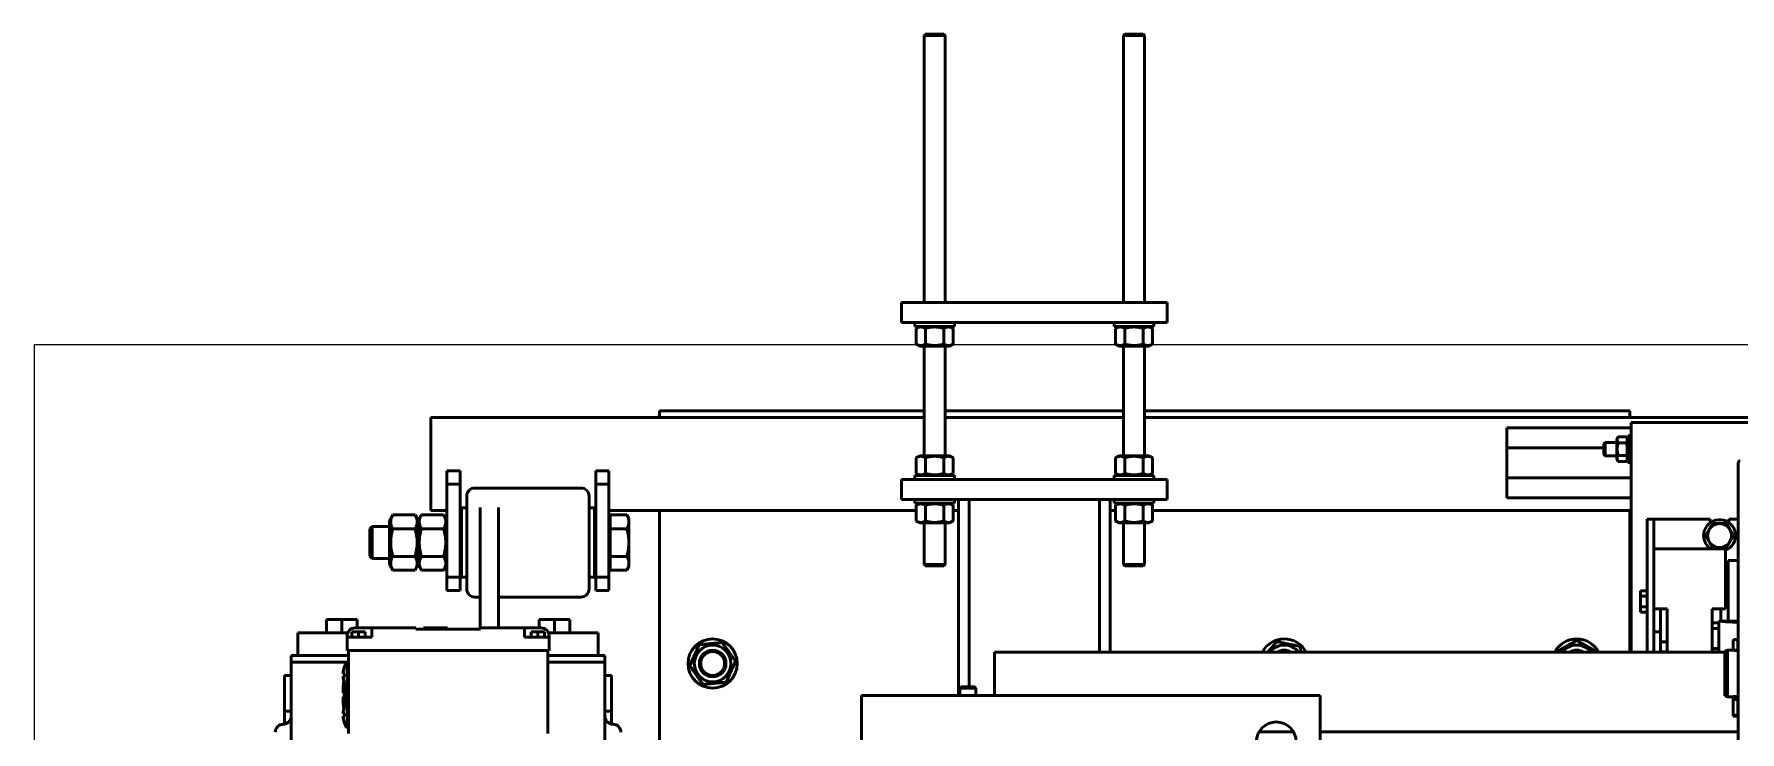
# Model space of a CAD drawing. Header units: metres. Extents: x -11418 to 773, y -8631 to 3561.
# Drawn here: x -4063.4 to -3935.1, y -1205 to -1152.5 of the extents above; entities that cross this region are included whole.
import ezdxf

# ---------------------------------------------------------------- set-up
doc = ezdxf.new("R2010")
doc.units = ezdxf.units.M
doc.header["$LTSCALE"] = 0.01
doc.header["$MEASUREMENT"] = 0
doc.layers.get('0').update_dxf_attribs({"color": 30, "lineweight": 0})
doc.layers.add('shaft', color=3, linetype='Continuous', lineweight=20)
doc.layers.add('SSN_Lift-AM_0', color=7, linetype='Continuous', lineweight=50)

# ---------------------------------------------------------------- blocks, each defined once
blk = doc.blocks.new('Lift_20-024-10000')
at = {"layer": 'SSN_Lift-AM_0'}
for p, q in [((-1019.5, 1851.9), (-1020.5, 1850.9)), ((-1004.5, 1850.9), (-1020.5, 1850.9)), ((-1020.5, 1850.9), (-1020.5, 1650)), ((-1019.5, 1851.9), (-1005.5, 1851.9)), ((-1005.5, 1851.9), (-1004.5, 1850.9)), ((-1004.5, 1850.9), (-1004.5, 1650)), ((-869.5, 1851.9), (-870.5, 1850.9)), ((-854.5, 1850.9), (-870.5, 1850.9)), ((-870.5, 1850.9), (-870.5, 1650)), ((-869.5, 1851.9), (-855.5, 1851.9)), ((-855.5, 1851.9), (-854.5, 1850.9)), ((-854.5, 1850.9), (-854.5, 1650)), ((-837.5, 1650), (-1037.5, 1650)), ((-1037.5, 1635), (-1037.5, 1650)), ((-837.5, 1635), (-837.5, 1650)), ((-837.5, 1635), (-1037.5, 1635)), ((-1027.5, 1635), (-1027.5, 1632)), ((-997.5, 1632), (-1027.5, 1632)), ((-1023.8, 1632), (-1026.4, 1630.5)), ((-1026.4, 1618.7), (-1026.4, 1630.5)), ((-1019.4, 1618.7), (-1019.4, 1630.5)), ((-1005.6, 1618.7), (-1005.6, 1630.5)), ((-1001.2, 1632), (-998.6, 1630.5)), ((-998.6, 1618.7), (-998.6, 1630.5)), ((-997.5, 1635), (-997.5, 1632)), ((-877.5, 1635), (-877.5, 1632)), ((-847.5, 1632), (-877.5, 1632)), ((-873.8, 1632), (-876.4, 1630.5)), ((-876.4, 1618.7), (-876.4, 1630.5)), ((-869.4, 1618.7), (-869.4, 1630.5)), ((-855.6, 1618.7), (-855.6, 1630.5)), ((-851.2, 1632), (-848.6, 1630.5)), ((-848.6, 1618.7), (-848.6, 1630.5)), ((-847.5, 1635), (-847.5, 1632)), ((-1023.8, 1617.2), (-1026.4, 1618.7)), ((-1023.8, 1617.2), (-1001.2, 1617.2)), ((-1020.5, 1617.2), (-1020.5, 1534.7)), ((-1004.5, 1617.2), (-1004.5, 1534.7)), ((-1001.2, 1617.2), (-998.6, 1618.7)), ((-873.8, 1617.2), (-876.4, 1618.7)), ((-873.8, 1617.2), (-851.2, 1617.2)), ((-870.5, 1617.2), (-870.5, 1534.7)), ((-854.5, 1617.2), (-854.5, 1534.7)), ((-851.2, 1617.2), (-848.6, 1618.7)), ((-1219.5, 1563.4), (-1219.5, 1568.4)), ((-1219.5, 1568.4), (-1020.5, 1568.4)), ((-1004.5, 1568.4), (-870.5, 1568.4)), ((-854.5, 1568.4), (-489.5, 1568.4)), ((-489.5, 1568.4), (-489.5, 1563.4)), ((-1391.5, 1563.4), (-1391.5, 1493.4)), ((-1391.5, 1563.4), (-1020.5, 1563.4)), ((-1004.5, 1563.4), (-870.5, 1563.4)), ((-854.5, 1563.4), (854.5, 1563.4)), ((-582, 1555.6), (-582, 1540.6)), ((-488.5, 1555.6), (-582, 1555.6)), ((-488.5, 1386.9), (-488.5, 1559.6)), ((-474.3, 1559.6), (-488.5, 1559.6)), ((-474.3, 1559.6), (-369.7, 1559.6)), ((-582, 1540.6), (-582, 1518.1)), ((-509, 1540.6), (-582, 1540.6)), ((-509, 1543.6), (-508, 1544.6)), ((-509, 1535.6), (-509, 1543.6)), ((-508, 1544.6), (-508, 1534.6)), ((-499.4, 1544.6), (-508, 1544.6)), ((-499.4, 1546.9), (-498.3, 1548.9)), ((-499.4, 1546.9), (-499.4, 1532.3)), ((-498.3, 1548.9), (-492.1, 1548.9)), ((-498.3, 1544.3), (-492.1, 1544.3)), ((-491, 1546.9), (-492.1, 1548.9)), ((-491, 1549.6), (-491, 1529.6)), ((-491, 1549.6), (-489, 1549.6)), ((-489, 1549.6), (-489, 1529.6)), ((-489, 1546.6), (-488.5, 1546.6)), ((-1023.8, 1534.7), (-1026.4, 1533.2)), ((-1026.4, 1533.2), (-1026.4, 1521.4)), ((-1001.2, 1534.7), (-1023.8, 1534.7)), ((-1019.4, 1533.2), (-1019.4, 1521.4)), ((-1005.6, 1533.2), (-1005.6, 1521.4)), ((-1001.2, 1534.7), (-998.6, 1533.2)), ((-998.6, 1533.2), (-998.6, 1521.4)), ((-873.8, 1534.7), (-876.4, 1533.2)), ((-876.4, 1533.2), (-876.4, 1521.4)), ((-851.2, 1534.7), (-873.8, 1534.7)), ((-869.4, 1533.2), (-869.4, 1521.4)), ((-855.6, 1533.2), (-855.6, 1521.4)), ((-851.2, 1534.7), (-848.6, 1533.2)), ((-848.6, 1533.2), (-848.6, 1521.4)), ((-509, 1535.6), (-508, 1534.6)), ((-499.4, 1534.6), (-508, 1534.6)), ((-499.4, 1532.3), (-498.3, 1530.4)), ((-498.3, 1535), (-492.1, 1535)), ((-498.3, 1530.4), (-492.1, 1530.4)), ((-491, 1532.3), (-492.1, 1530.4)), ((-491, 1529.6), (-489, 1529.6)), ((-489, 1532.6), (-488.5, 1532.6)), ((-408, 1212.4), (-408, 1529.4)), ((-1379.5, 1523.4), (-1379.5, 1513.4)), ((-1369.5, 1523.4), (-1379.5, 1523.4)), ((-1369.5, 1513.4), (-1369.5, 1523.4)), ((-1267.5, 1523.4), (-1267.5, 1513.4)), ((-1257.5, 1523.4), (-1267.5, 1523.4)), ((-1257.5, 1513.4), (-1257.5, 1523.4)), ((-1037.5, 1516.9), (-837.5, 1516.9)), ((-1037.5, 1516.9), (-1037.5, 1501.9)), ((-1027.5, 1519.9), (-997.5, 1519.9)), ((-1027.5, 1516.9), (-1027.5, 1519.9)), ((-1023.8, 1519.9), (-1026.4, 1521.4)), ((-1001.2, 1519.9), (-998.6, 1521.4)), ((-997.5, 1516.9), (-997.5, 1519.9)), ((-877.5, 1519.9), (-847.5, 1519.9)), ((-877.5, 1516.9), (-877.5, 1519.9)), ((-873.8, 1519.9), (-876.4, 1521.4)), ((-851.2, 1519.9), (-848.6, 1521.4)), ((-847.5, 1516.9), (-847.5, 1519.9)), ((-837.5, 1516.9), (-837.5, 1501.9)), ((-582, 1518.1), (-582, 1503.1)), ((-488.5, 1518.1), (-582, 1518.1)), ((-1379.5, 1513.4), (-1369.5, 1513.4)), ((-1379.5, 1513.4), (-1379.5, 1443.4)), ((-1369.5, 1513.4), (-1369.5, 1443.4)), ((-1364.5, 1504.4), (-1364.5, 1434.4)), ((-1358.5, 1510.4), (-1278.5, 1510.4)), ((-1272.5, 1504.4), (-1272.5, 1434.4)), ((-1267.5, 1513.4), (-1257.5, 1513.4)), ((-1267.5, 1513.4), (-1267.5, 1443.4)), ((-1257.5, 1513.4), (-1257.5, 1443.4)), ((-1037.5, 1501.9), (-837.5, 1501.9)), ((-1027.5, 1501.9), (-1027.5, 1498.9)), ((-997.5, 1501.9), (-997.5, 1498.9)), ((-994.5, 1354.4), (-994.5, 1501.9)), ((-986.5, 1360.9), (-986.5, 1501.9)), ((-888.5, 1386.9), (-888.5, 1501.9)), ((-880.5, 1386.9), (-880.5, 1501.9)), ((-877.5, 1501.9), (-877.5, 1498.9)), ((-847.5, 1501.9), (-847.5, 1498.9)), ((-488.5, 1503.1), (-582, 1503.1)), ((-1422.5, 1486), (-1420.1, 1490.2)), ((-1403.4, 1490.2), (-1420.1, 1490.2)), ((-1401, 1486), (-1403.4, 1490.2)), ((-1401, 1486), (-1398.6, 1490.2)), ((-1398.6, 1490.2), (-1381.9, 1490.2)), ((-1391.5, 1493.4), (-1379.5, 1493.4)), ((-1379.5, 1486), (-1381.9, 1490.2)), ((-1369.5, 1493.4), (-1368.5, 1493.4)), ((-1368.5, 1495.4), (-1368.5, 1443.4)), ((-1368.5, 1495.4), (-1364.5, 1495.4)), ((-1354.5, 1412.8), (-1354.5, 1495.8)), ((-1340.5, 1495.8), (-1340.5, 1412.8)), ((-1272.5, 1495.4), (-1268.5, 1495.4)), ((-1268.5, 1443.4), (-1268.5, 1495.4)), ((-1268.5, 1493.4), (-1267.5, 1493.4)), ((-1257.5, 1493.4), (-1026.4, 1493.4)), ((-1256.7, 1490.2), (-1244.1, 1490.2)), ((-1256.7, 1479.8), (-1256.7, 1490.2)), ((-1242.5, 1487.4), (-1244.1, 1490.2)), ((-1219.5, 1318.4), (-1219.5, 1493.4)), ((-997.5, 1498.9), (-1027.5, 1498.9)), ((-1023.8, 1498.9), (-1026.4, 1497.4)), ((-1026.4, 1485.6), (-1026.4, 1497.4)), ((-1019.4, 1485.6), (-1019.4, 1497.4)), ((-1005.6, 1485.6), (-1005.6, 1497.4)), ((-1001.2, 1498.9), (-998.6, 1497.4)), ((-998.6, 1485.6), (-998.6, 1497.4)), ((-998.6, 1493.4), (-994.5, 1493.4)), ((-880.5, 1493.4), (-876.4, 1493.4)), ((-847.5, 1498.9), (-877.5, 1498.9)), ((-873.8, 1498.9), (-876.4, 1497.4)), ((-876.4, 1485.6), (-876.4, 1497.4)), ((-869.4, 1485.6), (-869.4, 1497.4)), ((-855.6, 1485.6), (-855.6, 1497.4)), ((-851.2, 1498.9), (-848.6, 1497.4)), ((-848.6, 1485.6), (-848.6, 1497.4)), ((-848.6, 1493.4), (-488.5, 1493.4)), ((-489.5, 1493.4), (-489.5, 1386.9)), ((-1437.5, 1479.6), (-1435.7, 1481.4)), ((-1437.5, 1459.2), (-1437.5, 1479.6)), ((-1435.7, 1481.4), (-1435.7, 1457.4)), ((-1422.5, 1481.4), (-1435.7, 1481.4)), ((-1422.5, 1486), (-1422.5, 1452.7)), ((-1403.4, 1479.8), (-1420.1, 1479.8)), ((-1401, 1486), (-1401, 1452.7)), ((-1401, 1452.7), (-1401, 1486)), ((-1398.6, 1479.8), (-1381.9, 1479.8)), ((-1368.5, 1481.4), (-1369.5, 1481.4)), ((-1267.5, 1481.4), (-1268.5, 1481.4)), ((-1256.7, 1486), (-1257.5, 1486)), ((-1256.7, 1479.8), (-1244.1, 1479.8)), ((-1256.7, 1459), (-1256.7, 1479.8)), ((-1242.5, 1485), (-1242.5, 1487.4)), ((-1242.5, 1469.4), (-1242.5, 1485)), ((-1023.8, 1484.1), (-1026.4, 1485.6)), ((-1023.8, 1484.1), (-1001.2, 1484.1)), ((-1020.5, 1484.1), (-1020.5, 1452.9)), ((-1004.5, 1484.1), (-1004.5, 1452.9)), ((-1001.2, 1484.1), (-998.6, 1485.6)), ((-873.8, 1484.1), (-876.4, 1485.6)), ((-873.8, 1484.1), (-851.2, 1484.1)), ((-870.5, 1484.1), (-870.5, 1452.9)), ((-854.5, 1484.1), (-854.5, 1452.9)), ((-851.2, 1484.1), (-848.6, 1485.6)), ((-476.5, 1386.9), (-476.5, 1487.1)), ((-476.5, 1487.1), (-471.5, 1487.1)), ((-471.5, 1487.1), (-471.5, 1464.6)), ((-466.5, 1487.1), (-471.5, 1487.1)), ((-466.5, 1487.1), (-429, 1487.1)), ((-429, 1484.4), (-429, 1487.1)), ((-415, 1487.1), (-415, 1484.4)), ((-415, 1487.1), (-408, 1487.1)), ((-1242.5, 1453.8), (-1242.5, 1469.4)), ((-471.5, 1464.6), (-417.5, 1464.6)), ((-471.5, 1419.6), (-471.5, 1464.6)), ((-417.5, 1419.6), (-417.5, 1464.6)), ((-1437.5, 1459.2), (-1435.7, 1457.4)), ((-1422.5, 1457.4), (-1435.7, 1457.4)), ((-1422.5, 1452.7), (-1420.1, 1448.6)), ((-1403.4, 1459), (-1420.1, 1459)), ((-1401, 1452.7), (-1403.4, 1448.6)), ((-1401, 1452.7), (-1398.6, 1448.6)), ((-1398.6, 1459), (-1381.9, 1459)), ((-1379.5, 1452.7), (-1381.9, 1448.6)), ((-1368.5, 1457.4), (-1369.5, 1457.4)), ((-1267.5, 1457.4), (-1268.5, 1457.4)), ((-1256.7, 1452.8), (-1257.5, 1452.8)), ((-1256.7, 1459), (-1244.1, 1459)), ((-1256.7, 1448.6), (-1256.7, 1459)), ((-1242.5, 1451.4), (-1244.1, 1448.6)), ((-1242.5, 1451.4), (-1242.5, 1453.8)), ((-1020.5, 1452.9), (-1004.5, 1452.9)), ((-1019.5, 1451.9), (-1020.5, 1452.9)), ((-1005.5, 1451.9), (-1019.5, 1451.9)), ((-1005.5, 1451.9), (-1004.5, 1452.9)), ((-870.5, 1452.9), (-854.5, 1452.9)), ((-869.5, 1451.9), (-870.5, 1452.9)), ((-855.5, 1451.9), (-869.5, 1451.9)), ((-855.5, 1451.9), (-854.5, 1452.9)), ((-408, 1455.8), (-415.5, 1455.8)), ((-415.5, 1455.2), (-415.5, 1455.8)), ((-415.5, 1455.2), (-415.5, 1433.2)), ((-1403.4, 1448.6), (-1420.1, 1448.6)), ((-1398.6, 1448.6), (-1381.9, 1448.6)), ((-1379.5, 1443.4), (-1379.5, 1433.4)), ((-1369.5, 1443.4), (-1379.5, 1443.4)), ((-1369.5, 1433.4), (-1369.5, 1443.4)), ((-1368.5, 1443.4), (-1364.5, 1443.4)), ((-1272.5, 1443.4), (-1268.5, 1443.4)), ((-1267.5, 1443.4), (-1267.5, 1433.4)), ((-1257.5, 1443.4), (-1267.5, 1443.4)), ((-1257.5, 1433.4), (-1257.5, 1443.4)), ((-1256.7, 1448.6), (-1244.1, 1448.6)), ((-415.5, 1444.6), (-417.5, 1444.6)), ((-1379.5, 1433.4), (-1369.5, 1433.4)), ((-1358.5, 1428.4), (-1354.5, 1428.4)), ((-1340.5, 1428.4), (-1278.5, 1428.4)), ((-1267.5, 1433.4), (-1257.5, 1433.4)), ((-476.5, 1433.1), (-481.5, 1433.1)), ((-481.5, 1433.1), (-481.5, 1429)), ((-476.5, 1429), (-481.5, 1429)), ((-481.5, 1429), (-481.5, 1420.9)), ((-415.5, 1431.8), (-415.5, 1433.2)), ((-415.5, 1431.8), (-415.5, 1410.2)), ((-1354.5, 1404.2), (-1354.5, 1412.8)), ((-1340.5, 1412.8), (-1340.5, 1405.2)), ((-476.5, 1420.9), (-481.5, 1420.9)), ((-481.5, 1420.9), (-481.5, 1416.9)), ((-476.5, 1416.9), (-481.5, 1416.9)), ((-471.5, 1419.6), (-471.5, 1402.1)), ((-461.5, 1419.6), (-471.5, 1419.6)), ((-466.5, 1402.1), (-466.5, 1419.6)), ((-461.5, 1386.9), (-461.5, 1419.6)), ((-427.5, 1419.6), (-427.5, 1386.9)), ((-417.5, 1419.6), (-427.5, 1419.6)), ((-421, 1410.2), (-421, 1419.6)), ((-1491.5, 1401.4), (-1485.5, 1401.4)), ((-1491.5, 1401.4), (-1491.5, 1384.4)), ((-1485.5, 1401.4), (-1454.1, 1401.4)), ((-1458.5, 1411.4), (-1470.1, 1411.4)), ((-1470.1, 1411.4), (-1470.1, 1401.4)), ((-1458.5, 1411.4), (-1458.5, 1401.4)), ((-1446.9, 1411.4), (-1458.5, 1411.4)), ((-1454.5, 1398.2), (-1454.5, 1399.2)), ((-1446, 1402.2), (-1451, 1402.2)), ((-1451, 1398.2), (-1451, 1402.2)), ((-1448.5, 1405.2), (-1442, 1405.2)), ((-1446.9, 1411.4), (-1446.9, 1405.2)), ((-1446, 1398.2), (-1446, 1402.2)), ((-1441, 1402.2), (-1446, 1402.2)), ((-1442, 1405.2), (-1436, 1405.2)), ((-1441, 1398.2), (-1441, 1402.2)), ((-1436, 1405.2), (-1436, 1399.2)), ((-1436, 1405.2), (-1402.8, 1405.2)), ((-1436, 1399.2), (-1436, 1398.2)), ((-1402.8, 1404.2), (-1402.8, 1405.2)), ((-1402.8, 1404.2), (-1354.2, 1404.2)), ((-1396.9, 1404.2), (-1396.9, 1405.2)), ((-1396.9, 1405.2), (-1379.1, 1405.2)), ((-1379.1, 1405.2), (-1378.9, 1405.2)), ((-1379.1, 1404.2), (-1379.1, 1405.2)), ((-1379.1, 1404.2), (-1379.1, 1405.2)), ((-1379.1, 1405.2), (-1379.1, 1405.2)), ((-1378.9, 1404.2), (-1378.9, 1405.2)), ((-1354.2, 1405.2), (-1321, 1405.2)), ((-1354.2, 1405.2), (-1354.2, 1404.2)), ((-1321, 1405.2), (-1315, 1405.2)), ((-1321, 1399.2), (-1321, 1405.2)), ((-1321, 1398.2), (-1321, 1399.2)), ((-1311, 1402.2), (-1316, 1402.2)), ((-1316, 1398.2), (-1316, 1402.2)), ((-1315, 1405.2), (-1308.5, 1405.2)), ((-1311, 1398.2), (-1311, 1402.2)), ((-1306, 1402.2), (-1311, 1402.2)), ((-1298.5, 1411.4), (-1310.1, 1411.4)), ((-1310.1, 1411.4), (-1310.1, 1405.2)), ((-1306, 1398.2), (-1306, 1402.2)), ((-1302.9, 1401.4), (-1271.5, 1401.4)), ((-1302.5, 1399.2), (-1302.5, 1398.2)), ((-1298.5, 1411.4), (-1298.5, 1401.4)), ((-1286.9, 1411.4), (-1298.5, 1411.4)), ((-1286.9, 1411.4), (-1286.9, 1401.4)), ((-1271.5, 1401.4), (-1265.5, 1401.4)), ((-1265.5, 1401.4), (-1265.5, 1384.4)), ((-471.5, 1406), (-471.5, 1406)), ((-471.5, 1406), (-471.5, 1398.5)), ((-471.5, 1402.1), (-471.5, 1386.9)), ((-466.5, 1402.1), (-471.5, 1402.1)), ((-466.5, 1386.9), (-466.5, 1402.1)), ((-427.5, 1408.9), (-422.5, 1408.9)), ((-427.5, 1404.7), (-422.5, 1404.7)), ((-422.5, 1409.6), (-422.5, 1386.9)), ((-412.5, 1410.2), (-421.2, 1410.2)), ((-408, 1410.2), (-412.5, 1410.2)), ((-408, 1409.6), (-412.5, 1409.6)), ((-1454.5, 1388.2), (-1454.5, 1398.2)), ((-1454.5, 1398.2), (-1448.5, 1398.2)), ((-1448.5, 1388.2), (-1454.5, 1388.2)), ((-1453.5, 1325.7), (-1453.5, 1388.2)), ((-1436, 1398.2), (-1448.5, 1398.2)), ((-1308.5, 1388.2), (-1448.5, 1388.2)), ((-1308.5, 1398.2), (-1321, 1398.2)), ((-1308.5, 1398.2), (-1302.5, 1398.2)), ((-1302.5, 1388.2), (-1308.5, 1388.2)), ((-1303.5, 1325.7), (-1303.5, 1388.2)), ((-1302.5, 1388.2), (-1302.5, 1398.2)), ((-967.5, 1354.4), (-967.5, 1386.9)), ((-967.5, 1386.9), (-418, 1386.9)), ((-471.5, 1398.5), (-471.5, 1398.5)), ((-471.5, 1398.5), (-471.5, 1391)), ((-471.5, 1391), (-471.5, 1386.9)), ((-471.5, 1391), (-471.5, 1391)), ((-466.5, 1394.6), (-461.5, 1394.6)), ((-461.5, 1387.1), (-466.5, 1387.1)), ((-427.5, 1389.6), (-422.5, 1389.6)), ((-422.5, 1387.1), (-427.5, 1387.1)), ((-418, 1387.7), (-416, 1388.4)), ((-418, 1387.7), (-418, 1354.1)), ((-416, 1388.4), (-416, 1353.4)), ((-412.5, 1388.4), (-416, 1388.4)), ((-411.9, 1391.5), (-411.9, 1395.1)), ((-411.9, 1391.5), (-411.9, 1388.7)), ((-411.9, 1388.7), (-411.9, 1388.3)), ((-410.6, 1396.4), (-409.4, 1396.4)), ((-410.6, 1388.4), (-409.4, 1388.4)), ((-408.2, 1395.1), (-408.2, 1391.5)), ((-408.2, 1388.7), (-408.2, 1391.5)), ((-408.2, 1388.3), (-408.2, 1388.7)), ((-1496.5, 1384.4), (-1491.5, 1384.4)), ((-1496.5, 1379.4), (-1496.5, 1384.4)), ((-1496.5, 1364.4), (-1496.5, 1379.4)), ((-1454.7, 1379.4), (-1496.5, 1379.4)), ((-1485.5, 1384.4), (-1491.5, 1384.4)), ((-1485.5, 1384.4), (-1453.5, 1384.4)), ((-1454.5, 1379.7), (-1454.5, 1359.7)), ((-1454.5, 1379.7), (-1453.5, 1379.7)), ((-1303.5, 1384.4), (-1271.5, 1384.4)), ((-1260.5, 1379.4), (-1303.5, 1379.4)), ((-1265.5, 1384.4), (-1271.5, 1384.4)), ((-1265.5, 1384.4), (-1260.5, 1384.4)), ((-1260.5, 1384.4), (-1260.5, 1379.4)), ((-1260.5, 1379.4), (-1260.5, 1364.4)), ((-1501.5, 1369.4), (-1501.5, 1342.4)), ((-1501.5, 1369.4), (-1496.5, 1369.4)), ((-1496.5, 1364.4), (-1496.5, 1288.9)), ((-1456.1, 1370.7), (-1457.5, 1370.7)), ((-1457.5, 1368.7), (-1456.1, 1368.7)), ((-1455.5, 1361.4), (-1455.5, 1348)), ((-1260.5, 1369.4), (-1255.5, 1369.4)), ((-1260.5, 1288.9), (-1260.5, 1364.4)), ((-1255.5, 1342.4), (-1255.5, 1369.4)), ((-992.5, 1360.9), (-993.5, 1359.9)), ((-992.5, 1360.9), (-982.5, 1360.9)), ((-982.5, 1360.9), (-981.5, 1359.9)), ((-1456.6, 1356.2), (-1457.5, 1356.2)), ((-1457.5, 1353.2), (-1456.6, 1353.2)), ((-1454.5, 1359.7), (-1453.5, 1359.7)), ((-1454.5, 1349.7), (-1454.5, 1329.7)), ((-1454.5, 1349.7), (-1453.5, 1349.7)), ((-1067.5, 1354.4), (-722.5, 1354.4)), ((-1067.5, 1194.4), (-1067.5, 1354.4)), ((-981.5, 1359.9), (-993.5, 1359.9)), ((-993.5, 1354.4), (-993.5, 1359.9)), ((-981.5, 1354.4), (-981.5, 1359.9)), ((-722.5, 1354.4), (-722.5, 1274.4)), ((-418, 1354.1), (-416, 1353.4)), ((-412.5, 1353.4), (-416, 1353.4)), ((-411.9, 1353.5), (-411.9, 1351.2)), ((-411.9, 1351.2), (-411.9, 1338.9)), ((-410.6, 1351.4), (-409.4, 1351.4)), ((-408.2, 1351.2), (-408.2, 1353.5)), ((-408.2, 1338.9), (-408.2, 1351.2)), ((-1501.5, 1342.4), (-1496.5, 1342.4)), ((-1501.5, 1342.4), (-1501.5, 1332.8)), ((-1456.1, 1340.7), (-1457.5, 1340.7)), ((-1457.5, 1338.7), (-1456.1, 1338.7)), ((-1260.5, 1342.4), (-1255.5, 1342.4)), ((-1255.5, 1332.8), (-1255.5, 1342.4)), ((-411.9, 1338.9), (-411.9, 1338.8)), ((-411.9, 1338.8), (-408.2, 1338.8)), ((-410.6, 1339.4), (-409.4, 1339.4)), ((-408.2, 1338.8), (-408.2, 1338.9)), ((-1454.5, 1329.7), (-1453.5, 1329.7)), ((-742.5, 1326.9), (-768.5, 1326.9)), ((-408, 1326.9), (-722.5, 1326.9))]:
    blk.add_line(p, q, dxfattribs=at)
for centre, radius in [((-1179.5, 1378.4), 18.5), ((-1179.5, 1378.4), 13.8), ((-1179.5, 1378.4), 10), ((-1179.5, 1378.4), 10), ((-1179.5, 1378.4), 9), ((-755.5, 1319.4), 15)]:
    blk.add_circle(centre, radius, dxfattribs=at)
for centre, radius, start, end in [((-406.5, 1529.4), 1.5, 90, 180), ((-1358.5, 1504.4), 6, 90, 180), ((-1278.5, 1504.4), 6, 0, 90), ((-422, 1474.6), 12, 292.0243, 236.4427), ((-422, 1474.6), 9, 150, 210), ((-422, 1474.6), 9, 90, 150), ((-422, 1474.6), 9, 30, 90), ((-422, 1474.6), 9, 330, 30), ((-422, 1474.6), 9, 210, 270), ((-422, 1474.6), 9, 270, 330), ((-1358.5, 1434.4), 6, 180, 270), ((-1278.5, 1434.4), 6, 270, 0), ((-1448.5, 1399.2), 6, 90, 180), ((-1308.5, 1399.2), 6, 0, 90), ((-749.5, 1378.4), 18.5, 27.3522, 152.6478), ((-749.5, 1378.4), 13.8, 37.8589, 142.1411), ((-749.5, 1378.4), 10, 58.2101, 121.7899), ((-749.5, 1378.4), 10, 58.2117, 121.7883), ((-749.5, 1378.4), 9, 70.8119, 109.1881), ((-529.5, 1378.4), 18.5, 27.3522, 152.6478), ((-529.5, 1378.4), 13.8, 37.8589, 142.1411), ((-529.5, 1378.4), 10, 58.2101, 121.7899), ((-529.5, 1378.4), 10, 58.2117, 121.7883), ((-529.5, 1378.4), 9, 70.8119, 109.1881), ((-410.6, 1395.1), 1.3, 90, 180), ((-409.4, 1395.1), 1.3, 0, 90), ((-1439.3, 1369.7), 18.2, 146.6015, 176.8445), ((-1439.3, 1369.7), 18.2, 183.1555, 213.3985), ((-1324.3, 1354.7), 133.2, 175.2773, 179.355), ((-1324.3, 1354.7), 133.2, 173.1036, 173.9691), ((-1439.3, 1369.7), 16.8, 176.5802, 183.4198), ((-1324.3, 1354.7), 133.2, 180.645, 184.7227), ((-1439.3, 1339.7), 18.2, 146.6015, 176.8445), ((-1324.3, 1354.7), 132.4, 179.3509, 180.6491), ((-1439.3, 1339.7), 18.2, 183.1555, 213.3985), ((-1324.3, 1354.7), 133.2, 186.0309, 186.8964), ((-1439.3, 1339.7), 16.8, 176.5802, 183.4198), ((-1502.5, 1326.7), 6, 90, 180), ((-1502.5, 1338.7), 6, 270, 313.3603), ((-1254.5, 1338.7), 6, 226.6397, 270), ((-1254.5, 1326.7), 6, 0, 90)]:
    blk.add_arc(centre, radius, start, end, dxfattribs=at)
for centre, major_axis, ratio, start_param, end_param in [((-412.5, 1409.6), (-10, 0), 0.109606, 5.759587, 6.283185), ((-412.5, 1410.7), (-10, 0), 0.108401, 0.523599, 1.570796), ((-410.6, 1388.7), (1.3, 0), 0.25811, 3.141593, 4.712389), ((-409.4, 1388.7), (-1.3, 0), 0.25811, 1.570796, 3.141593), ((-410.6, 1351.2), (1.3, 0), 0.185003, 1.570796, 3.141593), ((-409.4, 1351.2), (-1.3, 0), 0.185003, 3.141593, 4.712389), ((-410.6, 1338.9), (-1.3, 0), 0.357762, 4.712389, 6.283185), ((-409.4, 1338.9), (1.3, 0), 0.357762, 0, 1.570796)]:
    blk.add_ellipse(centre, major_axis=major_axis, ratio=ratio, start_param=start_param, end_param=end_param, dxfattribs=at)
for points, weights in [([(-1019.4, 1630.5), (-1022.9, 1632.5), (-1026.4, 1630.5)], [1, 1.15470053838, 1]), ([(-1005.6, 1630.5), (-1012.5, 1632.5), (-1019.4, 1630.5)], [1, 1.15470053838, 1]), ([(-998.6, 1630.5), (-1002.1, 1632.5), (-1005.6, 1630.5)], [1, 1.15470053838, 1]), ([(-869.4, 1630.5), (-872.9, 1632.5), (-876.4, 1630.5)], [1, 1.15470053838, 1]), ([(-855.6, 1630.5), (-862.5, 1632.5), (-869.4, 1630.5)], [1, 1.15470053838, 1]), ([(-848.6, 1630.5), (-852.1, 1632.5), (-855.6, 1630.5)], [1, 1.15470053838, 1]), ([(-1026.4, 1618.7), (-1022.9, 1616.7), (-1019.4, 1618.7)], [1, 1.15470053838, 1]), ([(-1019.4, 1618.7), (-1012.5, 1616.7), (-1005.6, 1618.7)], [1, 1.15470053838, 1]), ([(-1005.6, 1618.7), (-1002.1, 1616.7), (-998.6, 1618.7)], [1, 1.15470053838, 1]), ([(-876.4, 1618.7), (-872.9, 1616.7), (-869.4, 1618.7)], [1, 1.15470053838, 1]), ([(-869.4, 1618.7), (-862.5, 1616.7), (-855.6, 1618.7)], [1, 1.15470053838, 1]), ([(-855.6, 1618.7), (-852.1, 1616.7), (-848.6, 1618.7)], [1, 1.15470053838, 1]), ([(-498.3, 1548.9), (-499.6, 1546.6), (-498.3, 1544.3)], [1, 1.15470053838, 1]), ([(-498.3, 1544.3), (-499.6, 1539.6), (-498.3, 1535)], [1, 1.15470053838, 1]), ([(-492.1, 1544.3), (-490.8, 1546.6), (-492.1, 1548.9)], [1, 1.15470053838, 1]), ([(-492.1, 1535), (-490.8, 1539.6), (-492.1, 1544.3)], [1, 1.15470053838, 1]), ([(-1019.4, 1533.2), (-1022.9, 1535.2), (-1026.4, 1533.2)], [1, 1.15470053838, 1]), ([(-1005.6, 1533.2), (-1012.5, 1535.2), (-1019.4, 1533.2)], [1, 1.15470053838, 1]), ([(-998.6, 1533.2), (-1002.1, 1535.2), (-1005.6, 1533.2)], [1, 1.15470053838, 1]), ([(-869.4, 1533.2), (-872.9, 1535.2), (-876.4, 1533.2)], [1, 1.15470053838, 1]), ([(-855.6, 1533.2), (-862.5, 1535.2), (-869.4, 1533.2)], [1, 1.15470053838, 1]), ([(-848.6, 1533.2), (-852.1, 1535.2), (-855.6, 1533.2)], [1, 1.15470053838, 1]), ([(-498.3, 1535), (-499.6, 1532.7), (-498.3, 1530.4)], [1, 1.15470053838, 1]), ([(-492.1, 1530.4), (-490.8, 1532.7), (-492.1, 1535)], [1, 1.15470053838, 1]), ([(-1026.4, 1521.4), (-1022.9, 1519.4), (-1019.4, 1521.4)], [1, 1.15470053838, 1]), ([(-1019.4, 1521.4), (-1012.5, 1519.4), (-1005.6, 1521.4)], [1, 1.15470053838, 1]), ([(-1005.6, 1521.4), (-1002.1, 1519.4), (-998.6, 1521.4)], [1, 1.15470053838, 1]), ([(-876.4, 1521.4), (-872.9, 1519.4), (-869.4, 1521.4)], [1, 1.15470053838, 1]), ([(-869.4, 1521.4), (-862.5, 1519.4), (-855.6, 1521.4)], [1, 1.15470053838, 1]), ([(-855.6, 1521.4), (-852.1, 1519.4), (-848.6, 1521.4)], [1, 1.15470053838, 1]), ([(-1420.1, 1490.2), (-1423.1, 1485), (-1420.1, 1479.8)], [1, 1.15470053838, 1]), ([(-1403.4, 1479.8), (-1400.4, 1485), (-1403.4, 1490.2)], [1, 1.15470053838, 1]), ([(-1398.6, 1490.2), (-1401.6, 1485), (-1398.6, 1479.8)], [1, 1.15470053838, 1]), ([(-1381.9, 1479.8), (-1378.9, 1485), (-1381.9, 1490.2)], [1, 1.15470053838, 1]), ([(-1242.5, 1485), (-1242.5, 1487.4), (-1244.1, 1490.2)], [1, 1.0379548493, 1]), ([(-1019.4, 1497.4), (-1022.9, 1499.4), (-1026.4, 1497.4)], [1, 1.15470053838, 1]), ([(-1005.6, 1497.4), (-1012.5, 1499.4), (-1019.4, 1497.4)], [1, 1.15470053838, 1]), ([(-998.6, 1497.4), (-1002.1, 1499.4), (-1005.6, 1497.4)], [1, 1.15470053838, 1]), ([(-869.4, 1497.4), (-872.9, 1499.4), (-876.4, 1497.4)], [1, 1.15470053838, 1]), ([(-855.6, 1497.4), (-862.5, 1499.4), (-869.4, 1497.4)], [1, 1.15470053838, 1]), ([(-848.6, 1497.4), (-852.1, 1499.4), (-855.6, 1497.4)], [1, 1.15470053838, 1]), ([(-1420.1, 1479.8), (-1423.1, 1469.4), (-1420.1, 1459)], [1, 1.15470053838, 1]), ([(-1403.4, 1459), (-1400.4, 1469.4), (-1403.4, 1479.8)], [1, 1.15470053838, 1]), ([(-1398.6, 1479.8), (-1401.6, 1469.4), (-1398.6, 1459)], [1, 1.15470053838, 1]), ([(-1381.9, 1459), (-1378.9, 1469.4), (-1381.9, 1479.8)], [1, 1.15470053838, 1]), ([(-1244.1, 1479.8), (-1242.5, 1482.6), (-1242.5, 1485)], [1, 1.0379548493, 1]), ([(-1242.5, 1469.4), (-1242.5, 1474.2), (-1244.1, 1479.8)], [1, 1.0379548493, 1]), ([(-1026.4, 1485.6), (-1022.9, 1483.6), (-1019.4, 1485.6)], [1, 1.15470053838, 1]), ([(-1019.4, 1485.6), (-1012.5, 1483.6), (-1005.6, 1485.6)], [1, 1.15470053838, 1]), ([(-1005.6, 1485.6), (-1002.1, 1483.6), (-998.6, 1485.6)], [1, 1.15470053838, 1]), ([(-876.4, 1485.6), (-872.9, 1483.6), (-869.4, 1485.6)], [1, 1.15470053838, 1]), ([(-869.4, 1485.6), (-862.5, 1483.6), (-855.6, 1485.6)], [1, 1.15470053838, 1]), ([(-855.6, 1485.6), (-852.1, 1483.6), (-848.6, 1485.6)], [1, 1.15470053838, 1]), ([(-432.4, 1474.6), (-431, 1477.1), (-429.8, 1479.1)], [1, 1.0379548493, 1]), ([(-429.8, 1479.1), (-428.6, 1481.2), (-427.2, 1483.6)], [1, 1.0379548493, 1]), ([(-427.2, 1483.6), (-424.4, 1483.6), (-422, 1483.6)], [1, 1.0379548493, 1]), ([(-422, 1483.6), (-419.6, 1483.6), (-416.8, 1483.6)], [1, 1.0379548493, 1]), ([(-416.8, 1483.6), (-415.4, 1481.2), (-414.2, 1479.1)], [1, 1.0379548493, 1]), ([(-414.2, 1479.1), (-413, 1477.1), (-411.6, 1474.6)], [1, 1.0379548493, 1]), ([(-1244.1, 1459), (-1242.5, 1464.6), (-1242.5, 1469.4)], [1, 1.0379548493, 1]), ([(-429.8, 1470.1), (-431, 1472.2), (-432.4, 1474.6)], [1, 1.0379548493, 1]), ([(-427.2, 1465.6), (-428.6, 1468.1), (-429.8, 1470.1)], [1, 1.0379548493, 1]), ([(-422, 1465.6), (-424.4, 1465.6), (-427.2, 1465.6)], [1, 1.0379548493, 1]), ([(-416.8, 1465.6), (-419.6, 1465.6), (-422, 1465.6)], [1, 1.0379548493, 1]), ([(-414.2, 1470.1), (-415.4, 1468.1), (-416.8, 1465.6)], [1, 1.0379548493, 1]), ([(-411.6, 1474.6), (-413, 1472.2), (-414.2, 1470.1)], [1, 1.0379548493, 1]), ([(-1420.1, 1459), (-1423.1, 1453.8), (-1420.1, 1448.6)], [1, 1.15470053838, 1]), ([(-1403.4, 1448.6), (-1400.4, 1453.8), (-1403.4, 1459)], [1, 1.15470053838, 1]), ([(-1398.6, 1459), (-1401.6, 1453.8), (-1398.6, 1448.6)], [1, 1.15470053838, 1]), ([(-1381.9, 1448.6), (-1378.9, 1453.8), (-1381.9, 1459)], [1, 1.15470053838, 1]), ([(-1242.5, 1453.8), (-1242.5, 1456.2), (-1244.1, 1459)], [1, 1.0379548493, 1]), ([(-1244.1, 1448.6), (-1242.5, 1451.4), (-1242.5, 1453.8)], [1, 1.0379548493, 1]), ([(-1196.7, 1376.7), (-1193.2, 1384.6), (-1189.6, 1392.5)], [1, 1.15470053838, 1]), ([(-1189.6, 1392.5), (-1181, 1393.3), (-1172.3, 1394.2)], [1, 1.15470053838, 1]), ([(-1172.3, 1394.2), (-1167.3, 1387.1), (-1162.3, 1380.1)], [1, 1.15470053838, 1]), ([(-762, 1386.9), (-758.7, 1390.6), (-755, 1394.8)], [1.07292420899, 1.09585315946, 1]), ([(-755, 1394.8), (-746.5, 1393.1), (-738, 1391.4)], [1, 1.15470053838, 1]), ([(-738, 1391.4), (-737.2, 1389), (-736.5, 1386.9)], [1, 1.03996304047, 1.05927916374]), ([(-544.5, 1387.1), (-537, 1391.4), (-529.5, 1395.7)], [1, 1.15470053838, 1]), ([(-544.5, 1386.9), (-544.5, 1387), (-544.5, 1387.1)], [1.00246793136, 1.00124396861, 1]), ([(-529.5, 1395.7), (-522, 1391.4), (-514.5, 1387.1)], [1, 1.15470053838, 1]), ([(-514.5, 1387.1), (-514.5, 1387), (-514.5, 1386.9)], [1, 1.00124396861, 1.00246793136]), ([(-1186.7, 1362.6), (-1191.7, 1369.7), (-1196.7, 1376.7)], [1, 1.15470053838, 1]), ([(-1162.3, 1380.1), (-1165.8, 1372.2), (-1169.4, 1364.3)], [1, 1.15470053838, 1]), ([(-1169.4, 1364.3), (-1178, 1363.5), (-1186.7, 1362.6)], [1, 1.15470053838, 1])]:
    blk.add_rational_spline(points, weights, degree=2, dxfattribs=at)
for points, knots in [([(-408, 1388.3), (-408.1, 1388.3), (-408.2, 1388.3), (-408.5, 1388.3), (-408.7, 1388.3), (-409.4, 1388.2), (-409.7, 1388.2), (-410.3, 1388.2), (-410.6, 1388.2), (-411.3, 1388.3), (-411.5, 1388.3), (-412, 1388.3), (-412.2, 1388.4), (-412.4, 1388.4), (-412.5, 1388.4), (-412.5, 1388.4)], [0.5310441, 0.5310441, 0.5310441, 0.5310441, 0.5658609, 0.5658609, 0.660172, 0.660172, 0.754483, 0.754483, 0.8487941, 0.8487941, 0.9431051, 0.9431051, 1.0374148, 1.0374148, 1.1317245, 1.1317245, 1.1317245, 1.1317245]), ([(-412.5, 1353.4), (-412.5, 1353.4), (-412.4, 1353.4), (-412.2, 1353.4), (-412, 1353.5), (-411.5, 1353.5), (-411.3, 1353.5), (-410.6, 1353.6), (-410.3, 1353.6), (-409.7, 1353.6), (-409.4, 1353.6), (-408.7, 1353.5), (-408.5, 1353.5), (-408.2, 1353.5), (-408.1, 1353.5), (-408, 1353.5)], [0.3772415, 0.3772415, 0.3772415, 0.3772415, 0.4715512, 0.4715512, 0.5658609, 0.5658609, 0.660172, 0.660172, 0.754483, 0.754483, 0.8487941, 0.8487941, 0.9431051, 0.9431051, 0.9779219, 0.9779219, 0.9779219, 0.9779219]), ([(-1498.4, 1334.3), (-1497.8, 1334.9), (-1497.3, 1335.5), (-1496.8, 1336.8), (-1496.7, 1337.2), (-1496.5, 1338), (-1496.5, 1338.3), (-1496.5, 1338.6)], [0.3920856, 0.3920856, 0.3920856, 0.3920856, 0.6391077, 0.6391077, 0.7679576, 0.7679576, 0.8487981, 0.8487981, 0.8487981, 0.8487981]), ([(-1260.5, 1338.6), (-1260.5, 1338.1), (-1260.4, 1337.5), (-1260.1, 1336.2), (-1259.7, 1335.5), (-1259, 1334.7), (-1258.8, 1334.5), (-1258.6, 1334.3)], [0.0573287, 0.0573287, 0.0573287, 0.0573287, 0.2403805, 0.2403805, 0.5351864, 0.5351864, 0.6381821, 0.6381821, 0.6381821, 0.6381821])]:
    blk.add_open_spline(points, degree=3, knots=knots, dxfattribs=at)
blk = doc.blocks.new('Lift mit KG 3.200')
at = {"layer": 'SSN_Lift-AM_0'}
blk.add_blockref('Lift_20-024-10000', (67264.3, 60555.6), dxfattribs=at)
blk = doc.blocks.new('A$C4EFB1426')
blk.add_blockref('Lift mit KG 3.200', (-65305.2, -59357.5))

msp = doc.modelspace()

# ---------------------------------------------------------------- linework, layer by layer
at = {"layer": 'shaft', "ltscale": 0.3}
msp.add_lwpolyline([(-3698.44, -1175.88), (-4063.44, -1175.88), (-4063.44, -1740.88), (-3698.44, -1740.88)], close=True, dxfattribs=at)

# ---------------------------------------------------------------- block references
at = {"xscale": 0.1, "yscale": 0.1, "zscale": 0.1}
msp.add_blockref('A$C4EFB1426', (-4090.35, -1457.51), dxfattribs=at)

doc.saveas('drawing.dxf')
